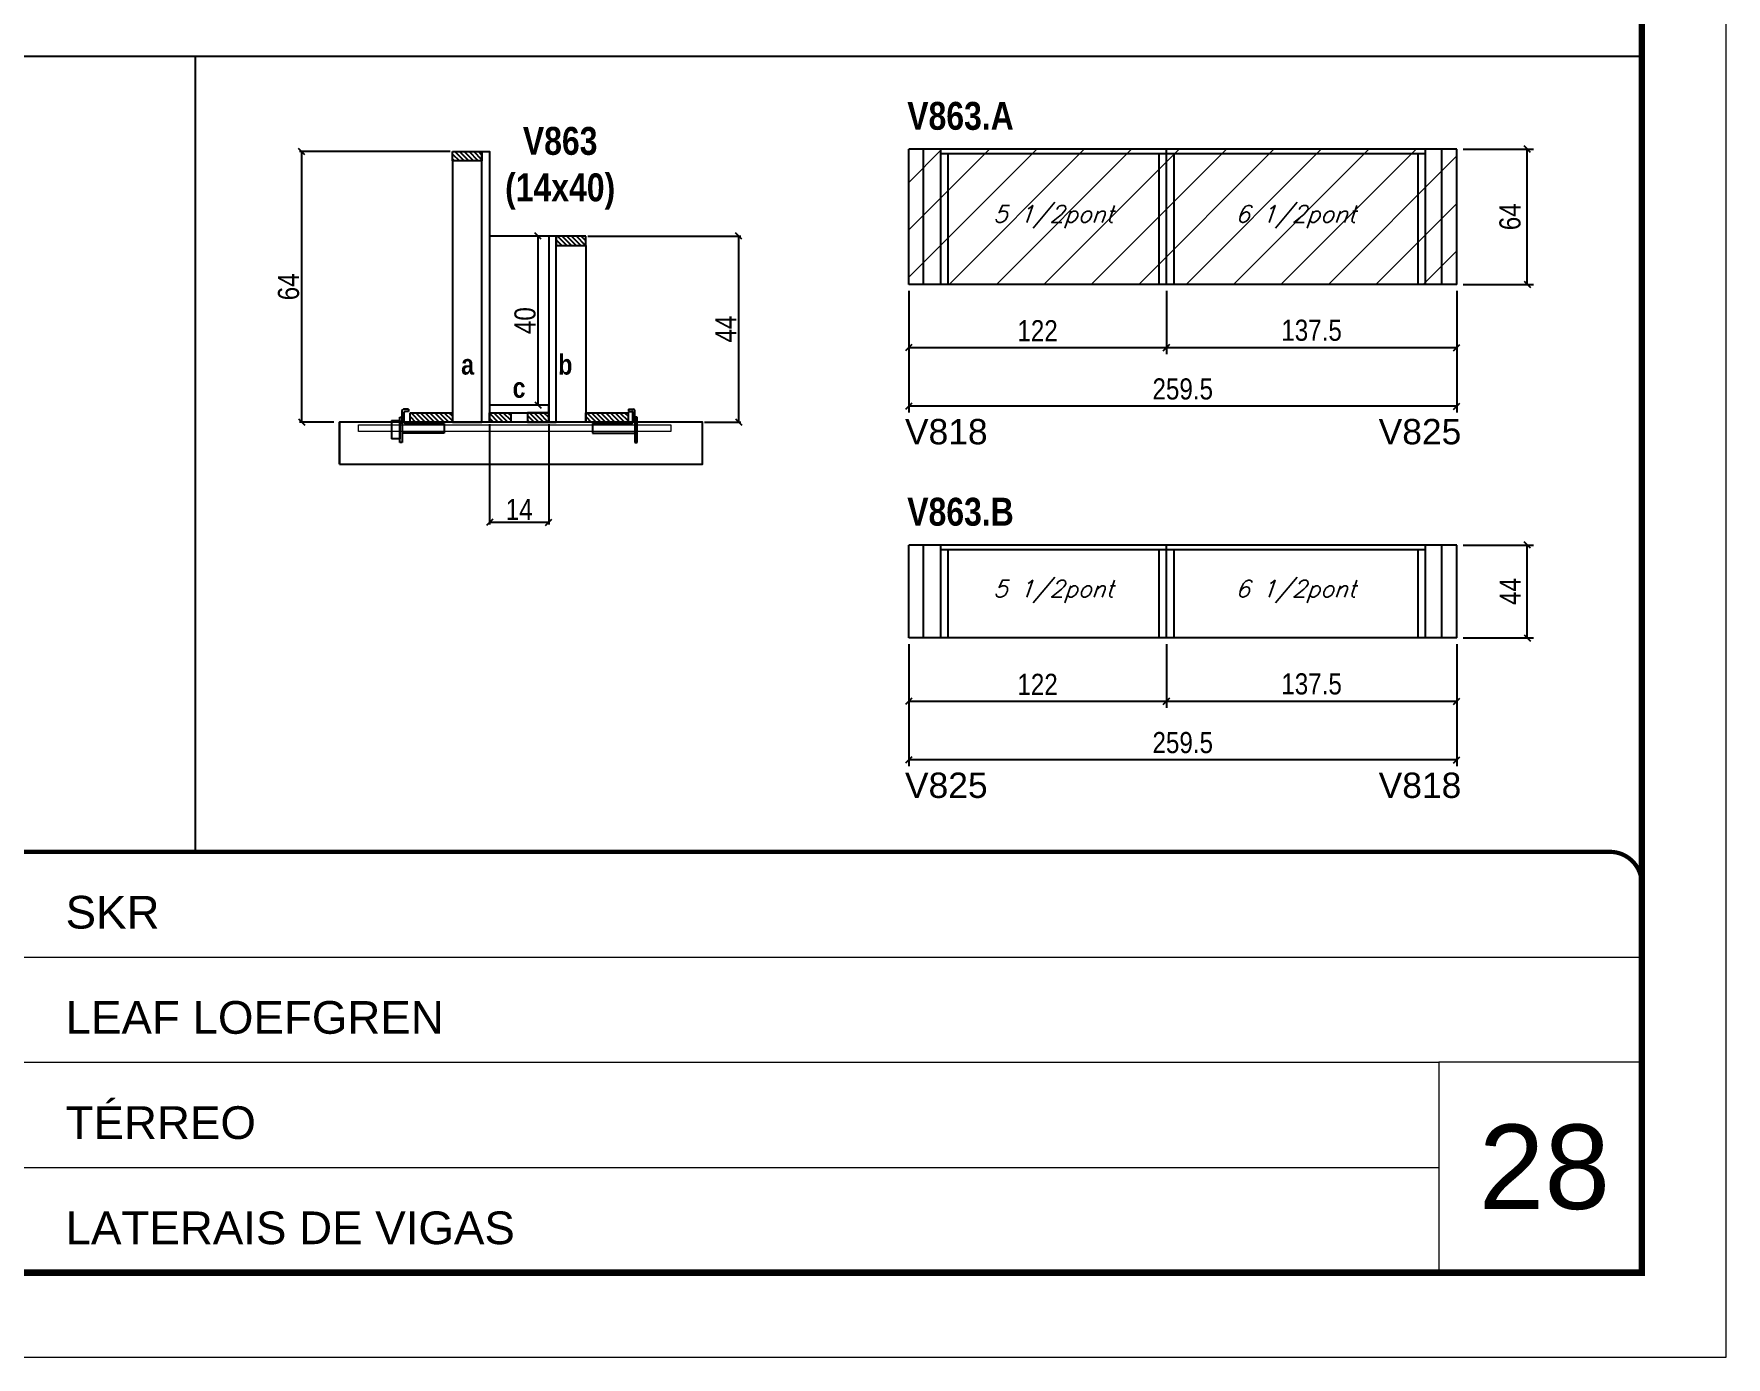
# Model space of a CAD drawing. Extents: x 3309 to 9590, y -2522 to 14608.
# Drawn here: x 8762 to 9563, y 6666 to 7293 of the extents above; entities that cross this region are included whole.
import ezdxf

# ---------------------------------------------------------------- set-up
doc = ezdxf.new("R2010")
doc.units = 0
doc.linetypes.add('CONTINUO', pattern=[0])
doc.linetypes.add('DASHED', pattern=[0.75, 0.5, -0.25])
for name, color, linetype in [('5', 5, 'Continuous'), ('barrote', 251, 'Continuous'), ('COTA', 241, 'Continuous'), ('detalhes', 4, 'Continuous'), ('NOMENCLATURA', 7, 'Continuous'), ('Painéis', 200, 'Continuous'), ('presilha', 1, 'Continuous'), ('SARR_2.2x10', 60, 'Continuous'), ('SARR_2.2x7', 40, 'Continuous'), ('SARR_3.5x7', 81, 'Continuous'), ('texto', 7, 'Continuous')]:
    doc.layers.add(name, color=color, linetype=linetype)
for name, color, linetype, lineweight in [('CARIMBO', 255, 'Continuous', 9), ('CONCRETO', 251, 'Continuous', 25), ('Folhas', 255, 'Continuous', 9), ('Hachura', 251, 'Continuous', 9), ('SARRAFO DE PRESSAO', 251, 'DASHED', 9), ('SCO-___-LAJ', 2, 'Continuous', 0)]:
    doc.layers.add(name, color=color, linetype=linetype, lineweight=lineweight)
doc.styles.add('ARIAL', font='arial.ttf')
doc.styles.add('COTA TECNICA', font='techl___.ttf', dxfattribs={"height": 10})
doc.styles.add('COTA TECNICA 2X', font='techl___.ttf', dxfattribs={"height": 10})
doc.styles.add('Romans', font='romans.shx')
doc.styles.get("Standard").update_dxf_attribs({"font": 'arial.ttf'})
doc.styles.add('TECNICA', font='techb___.ttf', dxfattribs={"height": 10})
doc.dimstyles.new('PAINEL', dxfattribs={"dimtxt": 10, "dimasz": 3, "dimexe": 3, "dimexo": 3, "dimgap": 3, "dimtad": 1, "dimdec": 1, "dimzin": 12, "dimdsep": 46, "dimtxsty": 'COTA TECNICA', "dimblk1": 'OBLIQUE', "dimblk2": 'OBLIQUE', "dimsah": 1, "dimcen": 0.9, "dimclrd": 4, "dimclre": 4, "dimclrt": 240, "dimadec": 1, "dimazin": 3, "dimtfac": 1, "dimtdec": 1, "dimtmove": 0, "dimatfit": 3, "dimfxl": 1, "dimtolj": 1, "dimtzin": 12, "dimarcsym": 0})
doc.dimstyles.new('SECAO', dxfattribs={"dimscale": 0.333333, "dimtxt": 5, "dimasz": 9, "dimexe": 3, "dimexo": 3, "dimgap": 3, "dimtad": 1, "dimdec": 1, "dimlfac": 0.5, "dimzin": 12, "dimdsep": 46, "dimtxsty": 'COTA TECNICA 2X', "dimblk1": 'OBLIQUE', "dimblk2": 'OBLIQUE', "dimsah": 1, "dimcen": 0.9, "dimclrd": 4, "dimclre": 4, "dimclrt": 240, "dimadec": 1, "dimazin": 3, "dimtfac": 1, "dimtdec": 1, "dimtmove": 0, "dimatfit": 3, "dimfxl": 1, "dimtolj": 1, "dimtzin": 12, "dimarcsym": 0})

# ---------------------------------------------------------------- blocks, each defined once
blk = doc.blocks.new('9999999999')
at = {"color": 30, "linetype": 'CONTINUO'}
for p, q in [((98564.56, 34379.64), (99583.98, 34379.64)), ((98564.56, 34329.83), (99487.98, 34329.83)), ((99583.98, 34329.83), (99487.98, 34329.83)), ((99487.98, 34329.83), (99487.98, 34230.21)), ((98564.56, 34280.02), (99487.98, 34280.02))]:
    blk.add_line(p, q, dxfattribs=at)
at = {"color": 30, "linetype": 'CONTINUO', "const_width": 2}
blk.add_lwpolyline([(99583.98, 34230.21), (99583.98, 34414.45, 0.414214), (99568.98, 34429.45), (98228.98, 34429.45, 0.414214), (98213.98, 34414.45), (98213.98, 34245.21, 0.414214), (98228.98, 34230.21), (99583.98, 34230.21)], format="xyb", dxfattribs=at)
at = {"layer": 'Folhas'}
blk.add_lwpolyline([(98138.98, 34190.21), (99623.98, 34190.21), (99623.98, 35240.21), (98138.98, 35240.21)], close=True, dxfattribs=at)
at = {"layer": 'Folhas', "color": 30, "const_width": 3}
blk.add_lwpolyline([(98213.98, 34230.21), (99583.98, 34230.21), (99583.98, 35200.21), (98213.98, 35200.21)], close=True, dxfattribs=at)
at = {"color": 7, "linetype": 'Continuous', "ltscale": 5, "style": 'ARIAL'}
for s, height, p in [('SKR', 15.483, (98837.68, 34393.13)), ('LEAF LOEFGREN', 15.4829, (98837.68, 34343.32)), ('TÉRREO', 15.483, (98837.68, 34293.51)), ('LATERAIS DE VIGAS', 15.4829, (98837.68, 34243.7))]:
    blk.add_text(s, height=height, dxfattribs=at).set_placement(p)
blk = doc.blocks.new('PRESILHA METÁLICA 1')
at = {"layer": 'presilha'}
for p, q in [((0, 13), (6, 13)), ((0, 13), (0, 0)), ((6, 15.5), (7.5, 15.5)), ((6, -2.5), (6, 15.5)), ((6, 13), (6, 0)), ((7.5, 10.6), (7.5, 19.9)), ((7.5, 15.5), (7.5, -2.5)), ((12, 21), (8.6, 21)), ((9, 11.6), (9, 18.9)), ((12, 19.5), (9.6, 19.5)), ((12, 21), (12, 19.5)), ((6, 0), (0, 0)), ((37.5, 4.1), (7.5, 4.1)), ((37.5, 11), (9.6, 11)), ((37.5, 11), (37.5, 4.1)), ((7.5, -2.5), (6, -2.5))]:
    blk.add_line(p, q, dxfattribs=at)
for centre, radius, start, end in [((8.6, 19.9), 1.14, 90, 180), ((9.6, 18.9), 0.57, 90, 180), ((9.6, 11.6), 0.57, 180, 270)]:
    blk.add_arc(centre, radius, start, end, dxfattribs=at)
blk = doc.blocks.new('PRESILHA METÁLICA 2')
at = {"layer": 'presilha'}
for p, q in [((-30.8, 13.5), (-30.8, 6.6)), ((-30.8, 13.5), (-2.8, 13.5)), ((-5.2, 23.5), (-5.2, 22)), ((-5.2, 23.5), (-1.9, 23.5)), ((-5.2, 22), (-2.8, 22)), ((-2.2, 14.1), (-2.2, 21.4)), ((0.8, 18), (-0.8, 18)), ((-0.8, 18), (-0.8, 0)), ((-0.8, 14.6), (-0.8, 22.4)), ((0.8, 0), (0.8, 18)), ((-30.8, 6.6), (-0.8, 6.6)), ((-0.8, 0), (0.8, 0))]:
    blk.add_line(p, q, dxfattribs=at)
for centre, radius, start, end in [((-2.8, 21.4), 0.57, 0, 90), ((-2.8, 14.1), 0.57, 270, 0), ((-1.9, 22.4), 1.14, 0, 90)]:
    blk.add_arc(centre, radius, start, end, dxfattribs=at)
blk = doc.blocks.new('_Oblique')
at = {"color": 0, "linetype": 'ByBlock', "lineweight": -2}
blk.add_line((-0.5, -0.5), (0.5, 0.5), dxfattribs=at)
blk = doc.blocks.new('*D2447')
at = {"layer": 'COTA', "color": 4, "lineweight": -2, "transparency": 16777216}
for p, q in [((8958.73, 7237.17), (8887.29, 7237.17)), ((8888.29, 7237.17), (8888.29, 7109.17)), ((8903.52, 7109.17), (8887.29, 7109.17))]:
    blk.add_line(p, q, dxfattribs=at)
at = {"layer": 'Defpoints', "color": 0, "transparency": 16777216}
for p in [(8959.73, 7237.17), (8888.29, 7109.17), (8904.52, 7109.17)]:
    blk.add_point(p, dxfattribs=at)
at = {"layer": 'COTA', "color": 4, "lineweight": -2, "transparency": 16777216, "xscale": 3, "yscale": 3, "zscale": 3}
for p, rotation in [((8888.29, 7237.17), 90), ((8888.29, 7109.17), 270)]:
    blk.add_blockref('_Oblique', p, dxfattribs=dict(at, rotation=rotation))
at = {"layer": 'COTA', "color": 240, "transparency": 16777216, "insert": (8882.18, 7173.17), "char_height": 10, "attachment_point": 5, "rotation": 90, "style": 'COTA TECNICA 2X'}
blk.add_mtext('\\A1;64', dxfattribs=at)
blk = doc.blocks.new('*D2448')
at = {"layer": 'COTA', "color": 4, "lineweight": -2, "transparency": 16777216}
for p, q in [((9023.93, 7197.17), (9096.25, 7197.17)), ((9095.25, 7197.17), (9095.25, 7109.17)), ((9079.15, 7109.17), (9096.25, 7109.17))]:
    blk.add_line(p, q, dxfattribs=at)
at = {"layer": 'Defpoints', "color": 0, "transparency": 16777216}
for p in [(9022.93, 7197.17), (9078.15, 7109.17), (9095.25, 7109.17)]:
    blk.add_point(p, dxfattribs=at)
at = {"layer": 'COTA', "color": 4, "lineweight": -2, "transparency": 16777216, "xscale": 3, "yscale": 3, "zscale": 3}
for p, rotation in [((9095.25, 7197.17), 90), ((9095.25, 7109.17), 270)]:
    blk.add_blockref('_Oblique', p, dxfattribs=dict(at, rotation=rotation))
at = {"layer": 'COTA', "color": 240, "transparency": 16777216, "insert": (9089.18, 7153.17), "char_height": 10, "attachment_point": 5, "rotation": 90, "style": 'COTA TECNICA 2X'}
blk.add_mtext('\\A1;44', dxfattribs=at)
blk = doc.blocks.new('*D2449')
at = {"layer": 'COTA', "color": 4, "lineweight": -2, "transparency": 16777216}
for p, q in [((9004.33, 7197.17), (8999.26, 7197.17)), ((9000.26, 7117.17), (9000.26, 7197.17)), ((9004.33, 7117.17), (8999.26, 7117.17))]:
    blk.add_line(p, q, dxfattribs=at)
at = {"layer": 'Defpoints', "color": 0, "transparency": 16777216}
for p in [(9000.26, 7197.17), (9005.33, 7197.17), (9005.33, 7117.17)]:
    blk.add_point(p, dxfattribs=at)
at = {"layer": 'COTA', "color": 4, "lineweight": -2, "transparency": 16777216, "xscale": 3, "yscale": 3, "zscale": 3}
for p, rotation in [((9000.26, 7197.17), 90), ((9000.26, 7117.17), 270)]:
    blk.add_blockref('_Oblique', p, dxfattribs=dict(at, rotation=rotation))
at = {"layer": 'COTA', "color": 240, "transparency": 16777216, "insert": (8994.16, 7157.17), "char_height": 10, "attachment_point": 5, "rotation": 90, "style": 'COTA TECNICA 2X'}
blk.add_mtext('\\A1;40', dxfattribs=at)
blk = doc.blocks.new('*D2450')
at = {"layer": 'COTA', "color": 4, "lineweight": -2, "transparency": 16777216}
for p, q in [((8977.33, 7108.17), (8977.33, 7060.7)), ((9005.33, 7108.17), (9005.33, 7060.7)), ((8977.33, 7061.7), (9005.33, 7061.7))]:
    blk.add_line(p, q, dxfattribs=at)
at = {"layer": 'Defpoints', "color": 0, "transparency": 16777216}
for p in [(8977.33, 7109.17), (9005.33, 7109.17), (9005.33, 7061.7)]:
    blk.add_point(p, dxfattribs=at)
at = {"layer": 'COTA', "color": 4, "lineweight": -2, "transparency": 16777216, "xscale": 3, "yscale": 3, "zscale": 3, "rotation": 180}
blk.add_blockref('_Oblique', (8977.33, 7061.7), dxfattribs=at)
at = {"layer": 'COTA', "color": 4, "lineweight": -2, "transparency": 16777216, "xscale": 3, "yscale": 3, "zscale": 3}
blk.add_blockref('_Oblique', (9005.33, 7061.7), dxfattribs=at)
at = {"layer": 'COTA', "color": 240, "transparency": 16777216, "insert": (8991.33, 7067.77), "char_height": 10, "attachment_point": 5, "style": 'COTA TECNICA 2X'}
blk.add_mtext('\\A1;14', dxfattribs=at)
blk = doc.blocks.new('*D2451')
at = {"layer": 'COTA', "color": 4, "linetype": 'ByBlock', "lineweight": -2, "transparency": 16777216}
for p, q in [((9297.81, 7171.35), (9297.81, 7141.33)), ((9435.31, 7171.35), (9435.31, 7141.33)), ((9435.31, 7144.33), (9297.81, 7144.33))]:
    blk.add_line(p, q, dxfattribs=at)
at = {"layer": 'Defpoints', "color": 0, "linetype": 'ByBlock', "transparency": 16777216}
for p in [(9297.81, 7174.35), (9435.31, 7174.35), (9297.81, 7144.33)]:
    blk.add_point(p, dxfattribs=at)
at = {"layer": 'COTA', "color": 4, "linetype": 'ByBlock', "lineweight": -2, "transparency": 16777216, "xscale": 3, "yscale": 3, "zscale": 3, "rotation": 180}
blk.add_blockref('_Oblique', (9297.81, 7144.33), dxfattribs=at)
at = {"layer": 'COTA', "color": 4, "linetype": 'ByBlock', "lineweight": -2, "transparency": 16777216, "xscale": 3, "yscale": 3, "zscale": 3}
blk.add_blockref('_Oblique', (9435.31, 7144.33), dxfattribs=at)
at = {"layer": 'COTA', "color": 240, "linetype": 'ByBlock', "transparency": 16777216, "insert": (9366.56, 7152.55), "char_height": 10, "attachment_point": 5, "style": 'COTA TECNICA'}
blk.add_mtext('\\A1;137.5', dxfattribs=at)
blk = doc.blocks.new('*D2452')
at = {"layer": 'COTA', "color": 4, "linetype": 'ByBlock', "lineweight": -2, "transparency": 16777216}
for p, q in [((9175.81, 7171.35), (9175.81, 7141.33)), ((9297.81, 7171.35), (9297.81, 7141.33)), ((9297.81, 7144.33), (9175.81, 7144.33))]:
    blk.add_line(p, q, dxfattribs=at)
at = {"layer": 'Defpoints', "color": 0, "linetype": 'ByBlock', "transparency": 16777216}
for p in [(9175.81, 7174.35), (9297.81, 7174.35), (9175.81, 7144.33)]:
    blk.add_point(p, dxfattribs=at)
at = {"layer": 'COTA', "color": 4, "linetype": 'ByBlock', "lineweight": -2, "transparency": 16777216, "xscale": 3, "yscale": 3, "zscale": 3, "rotation": 180}
blk.add_blockref('_Oblique', (9175.81, 7144.33), dxfattribs=at)
at = {"layer": 'COTA', "color": 4, "linetype": 'ByBlock', "lineweight": -2, "transparency": 16777216, "xscale": 3, "yscale": 3, "zscale": 3}
blk.add_blockref('_Oblique', (9297.81, 7144.33), dxfattribs=at)
at = {"layer": 'COTA', "color": 240, "linetype": 'ByBlock', "transparency": 16777216, "insert": (9236.81, 7152.39), "char_height": 10, "attachment_point": 5, "style": 'COTA TECNICA'}
blk.add_mtext('\\A1;122', dxfattribs=at)
blk = doc.blocks.new('*D2453')
at = {"layer": 'COTA', "color": 4, "linetype": 'ByBlock', "lineweight": -2, "transparency": 16777216}
for p, q in [((9175.81, 7171.35), (9175.81, 7113.62)), ((9435.31, 7171.35), (9435.31, 7113.62)), ((9435.31, 7116.62), (9175.81, 7116.62))]:
    blk.add_line(p, q, dxfattribs=at)
at = {"layer": 'Defpoints', "color": 0, "linetype": 'ByBlock', "transparency": 16777216}
for p in [(9175.81, 7174.35), (9435.31, 7174.35), (9175.81, 7116.62)]:
    blk.add_point(p, dxfattribs=at)
at = {"layer": 'COTA', "color": 4, "linetype": 'ByBlock', "lineweight": -2, "transparency": 16777216, "xscale": 3, "yscale": 3, "zscale": 3, "rotation": 180}
blk.add_blockref('_Oblique', (9175.81, 7116.62), dxfattribs=at)
at = {"layer": 'COTA', "color": 4, "linetype": 'ByBlock', "lineweight": -2, "transparency": 16777216, "xscale": 3, "yscale": 3, "zscale": 3}
blk.add_blockref('_Oblique', (9435.31, 7116.62), dxfattribs=at)
at = {"layer": 'COTA', "color": 240, "linetype": 'ByBlock', "transparency": 16777216, "insert": (9305.56, 7124.76), "char_height": 10, "attachment_point": 5, "style": 'COTA TECNICA'}
blk.add_mtext('\\A1;259.5', dxfattribs=at)
blk = doc.blocks.new('*D2454')
at = {"layer": 'COTA', "color": 4, "lineweight": -2, "transparency": 16777216}
for p, q in [((9438.31, 7238.35), (9471.67, 7238.35)), ((9468.67, 7174.35), (9468.67, 7238.35)), ((9438.31, 7174.35), (9471.67, 7174.35))]:
    blk.add_line(p, q, dxfattribs=at)
at = {"layer": 'Defpoints', "color": 0, "transparency": 16777216}
for p in [(9435.31, 7238.35), (9468.67, 7238.35), (9435.31, 7174.35)]:
    blk.add_point(p, dxfattribs=at)
at = {"layer": 'COTA', "color": 4, "lineweight": -2, "transparency": 16777216, "xscale": 3, "yscale": 3, "zscale": 3}
for p, rotation in [((9468.67, 7238.35), 90), ((9468.67, 7174.35), 270)]:
    blk.add_blockref('_Oblique', p, dxfattribs=dict(at, rotation=rotation))
at = {"layer": 'COTA', "color": 240, "transparency": 16777216, "insert": (9460.56, 7206.35), "char_height": 10, "attachment_point": 5, "rotation": 90, "style": 'COTA TECNICA'}
blk.add_mtext('\\A1;64', dxfattribs=at)
blk = doc.blocks.new('*D2455')
at = {"layer": 'COTA', "color": 4, "linetype": 'ByBlock', "lineweight": -2, "transparency": 16777216}
for p, q in [((9297.81, 7003.92), (9297.81, 6973.9)), ((9435.31, 7003.92), (9435.31, 6973.9)), ((9435.31, 6976.9), (9297.81, 6976.9))]:
    blk.add_line(p, q, dxfattribs=at)
at = {"layer": 'Defpoints', "color": 0, "linetype": 'ByBlock', "transparency": 16777216}
for p in [(9297.81, 7006.92), (9435.31, 7006.92), (9297.81, 6976.9)]:
    blk.add_point(p, dxfattribs=at)
at = {"layer": 'COTA', "color": 4, "linetype": 'ByBlock', "lineweight": -2, "transparency": 16777216, "xscale": 3, "yscale": 3, "zscale": 3, "rotation": 180}
blk.add_blockref('_Oblique', (9297.81, 6976.9), dxfattribs=at)
at = {"layer": 'COTA', "color": 4, "linetype": 'ByBlock', "lineweight": -2, "transparency": 16777216, "xscale": 3, "yscale": 3, "zscale": 3}
blk.add_blockref('_Oblique', (9435.31, 6976.9), dxfattribs=at)
at = {"layer": 'COTA', "color": 240, "linetype": 'ByBlock', "transparency": 16777216, "insert": (9366.56, 6985.12), "char_height": 10, "attachment_point": 5, "style": 'COTA TECNICA'}
blk.add_mtext('\\A1;137.5', dxfattribs=at)
blk = doc.blocks.new('*D2456')
at = {"layer": 'COTA', "color": 4, "linetype": 'ByBlock', "lineweight": -2, "transparency": 16777216}
for p, q in [((9175.81, 7003.92), (9175.81, 6973.9)), ((9297.81, 7003.92), (9297.81, 6973.9)), ((9297.81, 6976.9), (9175.81, 6976.9))]:
    blk.add_line(p, q, dxfattribs=at)
at = {"layer": 'Defpoints', "color": 0, "linetype": 'ByBlock', "transparency": 16777216}
for p in [(9175.81, 7006.92), (9297.81, 7006.92), (9175.81, 6976.9)]:
    blk.add_point(p, dxfattribs=at)
at = {"layer": 'COTA', "color": 4, "linetype": 'ByBlock', "lineweight": -2, "transparency": 16777216, "xscale": 3, "yscale": 3, "zscale": 3, "rotation": 180}
blk.add_blockref('_Oblique', (9175.81, 6976.9), dxfattribs=at)
at = {"layer": 'COTA', "color": 4, "linetype": 'ByBlock', "lineweight": -2, "transparency": 16777216, "xscale": 3, "yscale": 3, "zscale": 3}
blk.add_blockref('_Oblique', (9297.81, 6976.9), dxfattribs=at)
at = {"layer": 'COTA', "color": 240, "linetype": 'ByBlock', "transparency": 16777216, "insert": (9236.81, 6984.96), "char_height": 10, "attachment_point": 5, "style": 'COTA TECNICA'}
blk.add_mtext('\\A1;122', dxfattribs=at)
blk = doc.blocks.new('*D2457')
at = {"layer": 'COTA', "color": 4, "linetype": 'ByBlock', "lineweight": -2, "transparency": 16777216}
for p, q in [((9175.81, 7003.92), (9175.81, 6946.19)), ((9435.31, 7003.92), (9435.31, 6946.19)), ((9435.31, 6949.19), (9175.81, 6949.19))]:
    blk.add_line(p, q, dxfattribs=at)
at = {"layer": 'Defpoints', "color": 0, "linetype": 'ByBlock', "transparency": 16777216}
for p in [(9175.81, 7006.92), (9435.31, 7006.92), (9175.81, 6949.19)]:
    blk.add_point(p, dxfattribs=at)
at = {"layer": 'COTA', "color": 4, "linetype": 'ByBlock', "lineweight": -2, "transparency": 16777216, "xscale": 3, "yscale": 3, "zscale": 3, "rotation": 180}
blk.add_blockref('_Oblique', (9175.81, 6949.19), dxfattribs=at)
at = {"layer": 'COTA', "color": 4, "linetype": 'ByBlock', "lineweight": -2, "transparency": 16777216, "xscale": 3, "yscale": 3, "zscale": 3}
blk.add_blockref('_Oblique', (9435.31, 6949.19), dxfattribs=at)
at = {"layer": 'COTA', "color": 240, "linetype": 'ByBlock', "transparency": 16777216, "insert": (9305.56, 6957.33), "char_height": 10, "attachment_point": 5, "style": 'COTA TECNICA'}
blk.add_mtext('\\A1;259.5', dxfattribs=at)
blk = doc.blocks.new('*D2458')
at = {"layer": 'COTA', "color": 4, "lineweight": -2, "transparency": 16777216}
for p, q in [((9438.31, 7050.92), (9471.67, 7050.92)), ((9468.67, 7006.92), (9468.67, 7050.92)), ((9438.31, 7006.92), (9471.67, 7006.92))]:
    blk.add_line(p, q, dxfattribs=at)
at = {"layer": 'Defpoints', "color": 0, "transparency": 16777216}
for p in [(9435.31, 7050.92), (9468.67, 7050.92), (9435.31, 7006.92)]:
    blk.add_point(p, dxfattribs=at)
at = {"layer": 'COTA', "color": 4, "lineweight": -2, "transparency": 16777216, "xscale": 3, "yscale": 3, "zscale": 3}
for p, rotation in [((9468.67, 7050.92), 90), ((9468.67, 7006.92), 270)]:
    blk.add_blockref('_Oblique', p, dxfattribs=dict(at, rotation=rotation))
at = {"layer": 'COTA', "color": 240, "transparency": 16777216, "insert": (9460.59, 7028.92), "char_height": 10, "attachment_point": 5, "rotation": 90, "style": 'COTA TECNICA'}
blk.add_mtext('\\A1;44', dxfattribs=at)

msp = doc.modelspace()

# ---------------------------------------------------------------- hatches: boundary and pattern name
at = {"layer": 'Hachura', "linetype": 'ByBlock'}
h = msp.add_hatch(dxfattribs=at)
h.set_pattern_fill('ANSI31', color=256, scale=5)
h.paths.add_polyline_path([(9297.81, 7238.35), (9175.81, 7238.35), (9175.81, 7174.35), (9297.81, 7174.35)])
h.paths.add_polyline_path([(9435.31, 7174.35), (9435.31, 7238.35), (9297.81, 7238.35), (9297.81, 7174.35)])
at = {"layer": 'SARR_2.2x10'}
h = msp.add_hatch(dxfattribs=at)
h.set_pattern_fill('ANSI31', color=256, scale=0.5, angle=90)
h.set_pattern_definition([(135, (42133.2717, -116402.9986), (-1.122532015, -1.122532015), [])])
h.paths.add_polyline_path([(8939.73, 7113.57), (8939.73, 7109.17), (8959.73, 7109.17), (8959.73, 7113.57)])
h = msp.add_hatch(dxfattribs=at)
h.set_pattern_fill('ANSI31', color=256, scale=0.5, angle=90)
h.set_pattern_definition([(135, (42216.4717, -116402.9986), (-1.122532015, -1.122532015), [])])
h.paths.add_polyline_path([(9022.93, 7113.57), (9022.93, 7109.17), (9042.93, 7109.17), (9042.93, 7113.57)])
at = {"layer": 'SARR_2.2x7'}
h = msp.add_hatch(dxfattribs=at)
h.set_pattern_fill('ANSI31', color=256, scale=0.5, angle=90)
h.set_pattern_definition([(135, (42147.2717, -116279.3986), (-1.122532015, -1.122532015), [])])
h.paths.add_polyline_path([(8973.73, 7237.17), (8973.73, 7232.77), (8959.73, 7232.77), (8959.73, 7237.17)])
h = msp.add_hatch(dxfattribs=at)
h.set_pattern_fill('ANSI31', color=256, scale=0.5, angle=90)
h.set_pattern_definition([(135, (42117.2717, -116319.3986), (-1.122532015, -1.122532015), [])])
h.paths.add_polyline_path([(9008.93, 7197.17), (9008.93, 7192.77), (9022.93, 7192.77), (9022.93, 7197.17)])
h = msp.add_hatch(dxfattribs=at)
h.set_pattern_fill('ANSI31', color=256, scale=0.5, angle=90)
h.set_pattern_definition([(135, (42212.8717, -116402.9986), (-1.122532015, -1.122532015), [])])
h.paths.add_polyline_path([(8987.33, 7109.17), (8987.33, 7113.57), (8977.33, 7113.57), (8977.33, 7109.17)])
h = msp.add_hatch(dxfattribs=at)
h.set_pattern_fill('ANSI31', color=256, scale=0.5, angle=90)
h.set_pattern_definition([(135, (42202.8717, -116402.9986), (-1.122532015, -1.122532015), [])])
h.paths.add_polyline_path([(8995.33, 7113.57), (8995.33, 7109.17), (9005.33, 7109.17), (9005.33, 7113.57)])

# ---------------------------------------------------------------- linework, layer by layer
at = {"layer": 'barrote', "elevation": 0}
msp.add_lwpolyline([(8906.28, 7089.17), (9078.19, 7089.17), (9078.19, 7109.17), (8906.28, 7109.17)], close=True, dxfattribs=at)
at = {"layer": 'CONCRETO', "linetype": 'Continuous'}
msp.add_line((9005.33, 7197.17), (8977.33, 7197.17), dxfattribs=at)
at = {"layer": 'COTA'}
for p, q in [((8152.87, 7282.45), (9522.87, 7282.45)), ((8837.87, 7282.45), (8837.87, 6905.65))]:
    msp.add_line(p, q, dxfattribs=at)
at = {"layer": 'detalhes', "color": 250}
msp.add_line((8906.28, 7089.17), (8906.28, 7109.17), dxfattribs=at)
at = {"layer": 'Painéis', "linetype": 'ByBlock'}
for p, q in [((9435.31, 7238.35), (9175.81, 7238.35)), ((9175.81, 7174.35), (9175.81, 7238.35)), ((9297.81, 7174.35), (9297.81, 7238.35)), ((9435.31, 7174.35), (9435.31, 7238.35)), ((9435.31, 7174.35), (9175.81, 7174.35)), ((9435.31, 7050.92), (9175.81, 7050.92)), ((9175.81, 7006.92), (9175.81, 7050.92)), ((9297.81, 7006.92), (9297.81, 7050.92)), ((9435.31, 7006.92), (9435.31, 7050.92)), ((9435.31, 7006.92), (9175.81, 7006.92))]:
    msp.add_line(p, q, dxfattribs=at)
at = {"layer": 'Painéis', "linetype": 'Continuous', "elevation": 0}
for points in [[(8973.73, 7109.17), (8973.73, 7237.17), (8977.33, 7237.17), (8977.33, 7109.17)], [(9008.93, 7109.17), (9008.93, 7197.17), (9005.33, 7197.17), (9005.33, 7109.17)], [(9005.33, 7117.17), (8977.33, 7117.17), (8977.33, 7113.57), (9005.33, 7113.57)]]:
    msp.add_lwpolyline(points, close=True, dxfattribs=at)
at = {"layer": 'SARR_2.2x10', "elevation": 0}
for points in [[(8939.73, 7113.57), (8959.73, 7113.57), (8959.73, 7109.17), (8939.73, 7109.17)], [(9022.93, 7113.57), (9042.93, 7113.57), (9042.93, 7109.17), (9022.93, 7109.17)]]:
    msp.add_lwpolyline(points, close=True, dxfattribs=at)
at = {"layer": 'SARR_2.2x7', "linetype": 'Continuous'}
for p, q in [((9182.81, 7174.35), (9182.81, 7238.35)), ((9297.81, 7236.15), (9190.81, 7236.15)), ((9420.31, 7236.15), (9297.81, 7236.15)), ((9428.31, 7174.35), (9428.31, 7238.35)), ((9182.81, 7006.92), (9182.81, 7050.92)), ((9297.81, 7048.72), (9190.81, 7048.72)), ((9420.31, 7048.72), (9297.81, 7048.72)), ((9428.31, 7006.92), (9428.31, 7050.92))]:
    msp.add_line(p, q, dxfattribs=at)
at = {"layer": 'SARR_2.2x7'}
for points in [[(8959.73, 7237.17), (8973.73, 7237.17), (8973.73, 7232.77), (8959.73, 7232.77)], [(9022.93, 7197.17), (9008.93, 7197.17), (9008.93, 7192.77), (9022.93, 7192.77)]]:
    msp.add_lwpolyline(points, close=True, dxfattribs=at)
at = {"layer": 'SARR_2.2x7', "elevation": 0}
for points in [[(8977.33, 7113.57), (8987.33, 7113.57), (8987.33, 7109.17), (8977.33, 7109.17)], [(9005.33, 7113.57), (8995.33, 7113.57), (8995.33, 7109.17), (9005.33, 7109.17)]]:
    msp.add_lwpolyline(points, close=True, dxfattribs=at)
at = {"layer": 'SARR_3.5x7'}
for p, q in [((9190.81, 7238.35), (9190.81, 7174.35)), ((9194.31, 7236.15), (9194.31, 7174.35)), ((9294.31, 7236.15), (9294.31, 7174.35)), ((9301.31, 7236.15), (9301.31, 7174.35)), ((9416.81, 7236.15), (9416.81, 7174.35)), ((9420.31, 7238.35), (9420.31, 7174.35)), ((9190.81, 7050.92), (9190.81, 7006.92)), ((9194.31, 7048.72), (9194.31, 7006.92)), ((9294.31, 7048.72), (9294.31, 7006.92)), ((9301.31, 7048.72), (9301.31, 7006.92)), ((9416.81, 7048.72), (9416.81, 7006.92)), ((9420.31, 7050.92), (9420.31, 7006.92))]:
    msp.add_line(p, q, dxfattribs=at)
at = {"layer": 'SARR_3.5x7', "elevation": 0}
for points in [[(8973.73, 7232.77), (8959.73, 7232.77), (8959.73, 7109.17), (8973.73, 7109.17)], [(9008.93, 7192.77), (9022.93, 7192.77), (9022.93, 7109.17), (9008.93, 7109.17)]]:
    msp.add_lwpolyline(points, close=True, dxfattribs=at)
at = {"layer": 'SCO-___-LAJ', "color": 1, "elevation": 0}
msp.add_lwpolyline([(8915.28, 7107.84), (9063.12, 7107.84), (9063.12, 7104.64), (8915.28, 7104.64)], close=True, dxfattribs=at)

# ---------------------------------------------------------------- block references
at = {"layer": 'presilha', "xscale": 0.6666666666666666, "yscale": 0.6666666666666666, "zscale": 0.6666666666666666}
for name, p in [('PRESILHA METÁLICA 1', (8930.87, 7101.2)), ('PRESILHA METÁLICA 2', (9046.61, 7099.54))]:
    msp.add_blockref(name, p, dxfattribs=at)
at = {"layer": 'SARRAFO DE PRESSAO', "color": 6, "linetype": 'ByBlock'}
msp.add_blockref('9999999999', (-90061.11, -27523.8), dxfattribs=at)

# ---------------------------------------------------------------- texts
at = {"layer": '5', "linetype": 'Continuous'}
for s, p in [('V818', (9174.02, 7098.61)), ('V825', (9398.32, 7098.61)), ('V825', (9174.02, 6931.18)), ('V818', (9398.32, 6931.18))]:
    msp.add_text(s, height=12, rotation=0.00004, dxfattribs=at).set_placement(p)
at = {"layer": 'CARIMBO', "style": 'ARIAL'}
msp.add_text('28', height=40, dxfattribs=at).set_placement((9445.73, 6736.55))
at = {"layer": 'detalhes', "style": 'TECNICA'}
for s, p in [('b', (9009.83, 7131.6)), ('a', (8963.86, 7131.61)), ('c', (8988.23, 7120.64))]:
    msp.add_text(s, height=9.6, dxfattribs=at).set_placement(p)
at = {"layer": 'NOMENCLATURA', "style": 'TECNICA'}
for s, p in [('V863.A', (9175.1, 7247.53)), ('V863.B', (9175.1, 7060.1))]:
    msp.add_text(s, height=13.2, dxfattribs=at).set_placement(p)
at = {"layer": 'NOMENCLATURA', "insert": (9010.75, 7248.87), "char_height": 13.2, "attachment_point": 2, "style": 'TECNICA'}
msp.add_mtext_dynamic_manual_height_columns('V863\\P(14x40)', width=300.2766, gutter_width=1, heights=[0], dxfattribs=at)
at = {"layer": 'texto', "color": 2, "char_height": 8, "attachment_point": 5, "style": 'Romans'}
for s, insert in [('{\\Q19;\\C256;5 1/2pont}', (9244.31, 7206.35)), ('{\\Q19;\\C256;6 1/2pont}', (9359.06, 7206.35)), ('{\\Q19;\\C256;5 1/2pont}', (9244.31, 7028.92)), ('{\\Q19;\\C256;6 1/2pont}', (9359.06, 7028.92))]:
    msp.add_mtext(s, dxfattribs=dict(at, insert=insert))

# ---------------------------------------------------------------- dimensions: what is measured, and where the dimension line sits
at = {"layer": 'COTA'}
for base, p1, p2, dimstyle, picture, middle in [((8888.29, 7109.17), (8959.73, 7237.17), (8904.52, 7109.17), 'SECAO', '*D2447', (8882.18, 7173.17)), ((9468.67, 7238.35), (9435.31, 7174.35), (9435.31, 7238.35), 'PAINEL', '*D2454', (9460.56, 7206.35)), ((9000.26, 7197.17), (9005.33, 7117.17), (9005.33, 7197.17), 'SECAO', '*D2449', (8994.16, 7157.17)), ((9095.25, 7109.17), (9022.93, 7197.17), (9078.15, 7109.17), 'SECAO', '*D2448', (9089.18, 7153.17)), ((9468.67, 7050.92), (9435.31, 7006.92), (9435.31, 7050.92), 'PAINEL', '*D2458', (9460.59, 7028.92))]:
    dim = msp.add_linear_dim(base=base, p1=p1, p2=p2, angle=90, dimstyle=dimstyle, dxfattribs=at)
    dim.commit()
    dim.dimension.update_dxf_attribs({"geometry": picture, "text_midpoint": middle})
at = {"layer": 'COTA', "linetype": 'ByBlock'}
for base, p1, p2, picture, middle in [((9175.81, 7144.33), (9297.81, 7174.35), (9175.81, 7174.35), '*D2452', (9236.81, 7152.39)), ((9175.81, 6976.9), (9297.81, 7006.92), (9175.81, 7006.92), '*D2456', (9236.81, 6984.96))]:
    dim = msp.add_linear_dim(base=base, p1=p1, p2=p2, angle=180, dimstyle='PAINEL', override={"dimtmove": 1}, dxfattribs=at)
    dim.commit()
    dim.dimension.update_dxf_attribs({"geometry": picture, "text_midpoint": middle})
for base, p1, p2, picture, middle in [((9175.81, 7116.62), (9435.31, 7174.35), (9175.81, 7174.35), '*D2453', (9305.56, 7124.76)), ((9297.81, 7144.33), (9435.31, 7174.35), (9297.81, 7174.35), '*D2451', (9366.56, 7152.55)), ((9175.81, 6949.19), (9435.31, 7006.92), (9175.81, 7006.92), '*D2457', (9305.56, 6957.33)), ((9297.81, 6976.9), (9435.31, 7006.92), (9297.81, 7006.92), '*D2455', (9366.56, 6985.12))]:
    dim = msp.add_linear_dim(base=base, p1=p1, p2=p2, angle=180, dimstyle='PAINEL', dxfattribs=at)
    dim.commit()
    dim.dimension.update_dxf_attribs({"geometry": picture, "text_midpoint": middle})
at = {"layer": 'COTA'}
dim = msp.add_linear_dim(base=(9005.33, 7061.7), p1=(8977.33, 7109.17), p2=(9005.33, 7109.17), dimstyle='SECAO', dxfattribs=at)
dim.commit()
dim.dimension.update_dxf_attribs({"geometry": '*D2450', "text_midpoint": (8991.33, 7067.77)})

doc.saveas('drawing.dxf')
